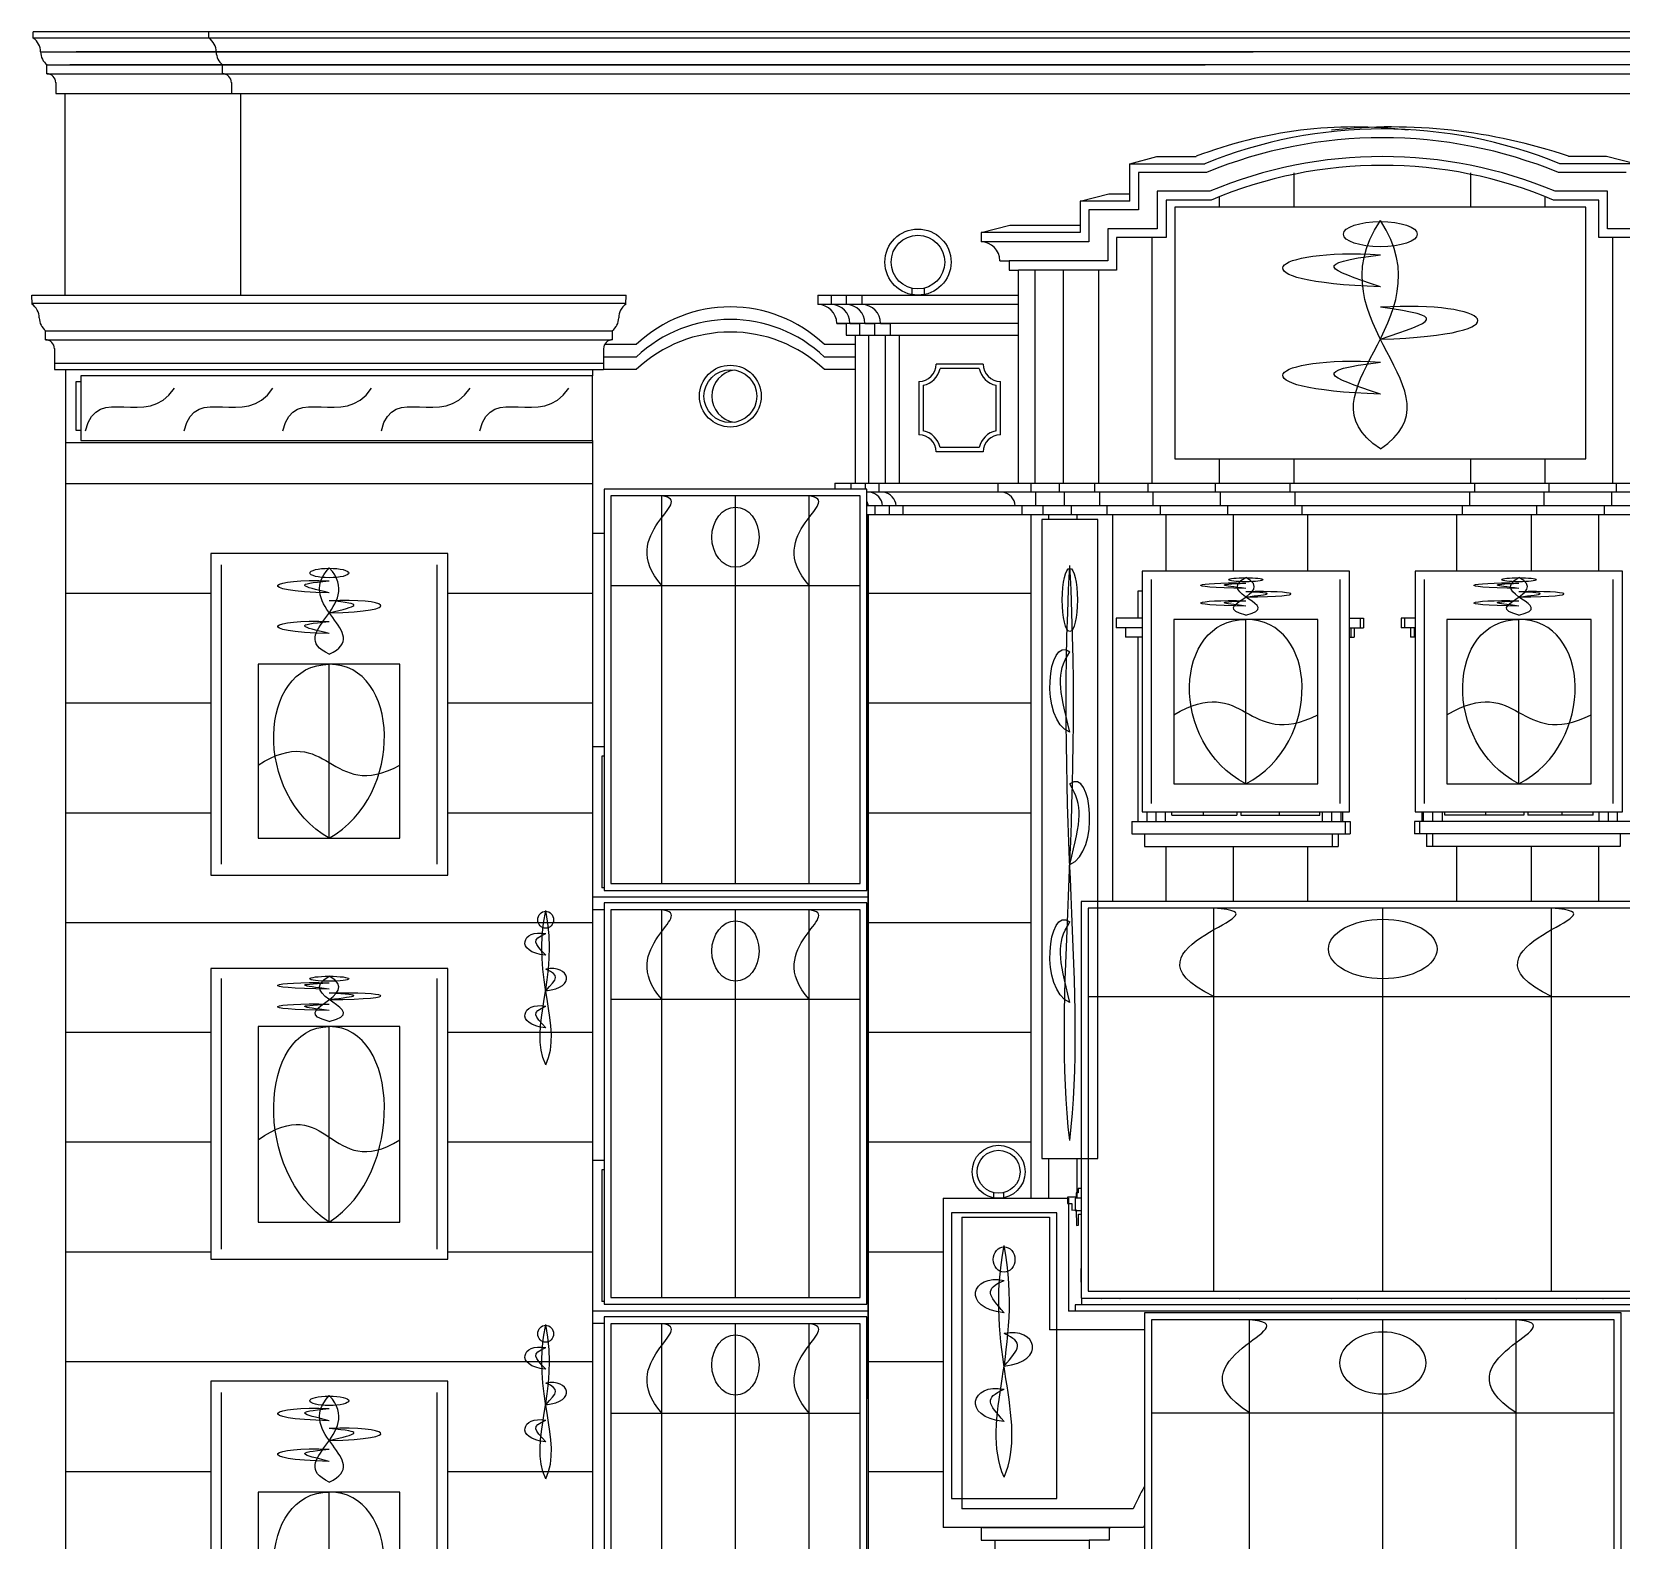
# Model space of a CAD drawing. Header units: inches. Extents: x 361 to 535, y 1043 to 1247.
# Drawn here: x 363.5 to 460.3, y 1155.7 to 1247.5 of the extents above; entities that cross this region are included whole.
import ezdxf

# ---------------------------------------------------------------- set-up
doc = ezdxf.new("R2010")
doc.units = ezdxf.units.IN
doc.header["$MEASUREMENT"] = 0
for name, color, linetype, lineweight in [('01_EXISTING_RETAINED', 7, 'Continuous', 25), ('02_NEW_FACADE', 7, 'Continuous', 25), ('03_NEW_WINDOWS', 7, 'Continuous', 25), ('04_GLAZED_ENCLOSURES', 7, 'Continuous', 25)]:
    doc.layers.add(name, color=color, linetype=linetype, lineweight=lineweight)

# ---------------------------------------------------------------- blocks, each defined once
blk = doc.blocks.new('B_ENCLOSURE_03')
at = {"layer": '04_GLAZED_ENCLOSURES'}
for points in [[(8, -12.215), (8, 12.215), (-8, 12.215), (-8, -12.215)], [(7.58, -11.795), (7.58, 11.795), (-7.58, 11.795), (-7.58, -11.795)]]:
    blk.add_lwpolyline(points, close=True, dxfattribs=at)
for points in [[(-4.48, -11.795), (-4.48, 11.795)], [(0, -11.795), (0, 11.795)], [(4.48, -11.795), (4.48, 11.795)], [(-7.58, 6.3518), (7.58, 6.3518)]]:
    blk.add_lwpolyline(points, dxfattribs=at)
blk.add_ellipse((0, 9.2834), major_axis=(0, 1.8323), ratio=0.785919, dxfattribs=at)
for points in [[(-4.48, 6.3518), (-7.36, 9.5277), (-2.24, 11.4821), (-4.48, 11.795)], [(4.48, 6.3518), (1.6, 9.5277), (6.72, 11.4821), (4.48, 11.795)]]:
    blk.add_open_spline(points, degree=3, dxfattribs=at)
blk = doc.blocks.new('B_ENCLOSURE_04')
at = {"layer": '04_GLAZED_ENCLOSURES'}
for points in [[(8, -12.215), (8, 12.215), (-8, 12.215), (-8, -12.215)], [(7.58, -11.795), (7.58, 11.795), (-7.58, 11.795), (-7.58, -11.795)]]:
    blk.add_lwpolyline(points, close=True, dxfattribs=at)
for points in [[(-4.48, -11.795), (-4.48, 11.795)], [(0, -11.795), (0, 11.795)], [(4.48, -11.795), (4.48, 11.795)], [(-7.58, 6.3518), (7.58, 6.3518)]]:
    blk.add_lwpolyline(points, dxfattribs=at)
blk.add_ellipse((0, 9.2834), major_axis=(0, 1.8323), ratio=0.785919, dxfattribs=at)
for points in [[(-4.48, 6.3518), (-7.36, 9.5277), (-2.24, 11.4821), (-4.48, 11.795)], [(4.48, 6.3518), (1.6, 9.5277), (6.72, 11.4821), (4.48, 11.795)]]:
    blk.add_open_spline(points, degree=3, dxfattribs=at)
blk = doc.blocks.new('B_ENCLOSURE_05')
at = {"layer": '04_GLAZED_ENCLOSURES'}
for points in [[(8, -12.215), (8, 12.215), (-8, 12.215), (-8, -12.215)], [(7.58, -11.795), (7.58, 11.795), (-7.58, 11.795), (-7.58, -11.795)]]:
    blk.add_lwpolyline(points, close=True, dxfattribs=at)
for points in [[(-4.48, -11.795), (-4.48, 11.795)], [(0, -11.795), (0, 11.795)], [(4.48, -11.795), (4.48, 11.795)], [(-7.58, 6.3518), (7.58, 6.3518)]]:
    blk.add_lwpolyline(points, dxfattribs=at)
blk.add_ellipse((0, 9.2834), major_axis=(0, 1.8323), ratio=0.785919, dxfattribs=at)
for points in [[(-4.48, 6.3518), (-7.36, 9.5277), (-2.24, 11.4821), (-4.48, 11.795)], [(4.48, 6.3518), (1.6, 9.5277), (6.72, 11.4821), (4.48, 11.795)]]:
    blk.add_open_spline(points, degree=3, dxfattribs=at)
blk = doc.blocks.new('B_ENCLOSURE_13')
at = {"layer": '04_GLAZED_ENCLOSURES'}
for points in [[(14.5, -12.675), (14.5, 12.675), (-14.5, 12.675), (-14.5, -12.675)], [(14.08, -12.255), (14.08, 12.255), (-14.08, 12.255), (-14.08, -12.255)]]:
    blk.add_lwpolyline(points, close=True, dxfattribs=at)
for points in [[(-8.12, -12.255), (-8.12, 12.255)], [(0, -12.255), (0, 12.255)], [(8.12, -12.255), (8.12, 12.255)], [(-14.08, 6.591), (14.08, 6.591)]]:
    blk.add_lwpolyline(points, dxfattribs=at)
blk.add_ellipse((0, 9.633), major_axis=(2.61, 0), ratio=0.7284483, dxfattribs=at)
for points in [[(-8.12, 6.591), (-13.34, 9.8865), (-4.06, 11.9145), (-8.12, 12.255)], [(8.12, 6.591), (2.9, 9.8865), (12.18, 11.9145), (8.12, 12.255)]]:
    blk.add_open_spline(points, degree=3, dxfattribs=at)
blk = doc.blocks.new('B_ENCLOSURE_14')
at = {"layer": '04_GLAZED_ENCLOSURES'}
for points in [[(18.35, -12.075), (18.35, 12.075), (-18.35, 12.075), (-18.35, -12.075)], [(17.93, -11.655), (17.93, 11.655), (-17.93, 11.655), (-17.93, -11.655)]]:
    blk.add_lwpolyline(points, close=True, dxfattribs=at)
for points in [[(-10.276, -11.655), (-10.276, 11.655)], [(0, -11.655), (0, 11.655)], [(10.276, -11.655), (10.276, 11.655)], [(-17.93, 6.279), (17.93, 6.279)]]:
    blk.add_lwpolyline(points, dxfattribs=at)
blk.add_ellipse((0, 9.177), major_axis=(3.303, 0), ratio=0.5483651, dxfattribs=at)
for points in [[(-10.276, 6.279), (-16.882, 9.4185), (-5.138, 11.3505), (-10.276, 11.655)], [(10.276, 6.279), (3.67, 9.4185), (15.414, 11.3505), (10.276, 11.655)]]:
    blk.add_open_spline(points, degree=3, dxfattribs=at)
blk = doc.blocks.new('B_WINDOW_03')
at = {"layer": '03_NEW_WINDOWS'}
for points in [[(7.214, -9.797), (7.214, 9.797), (-7.214, 9.797), (-7.214, -9.797)], [(4.303, -7.537), (4.303, 3.047), (-4.334, 3.047), (-4.334, -7.537)]]:
    blk.add_lwpolyline(points, close=True, dxfattribs=at)
for points in [[(-6.564, -9.111), (-6.564, 9.111)], [(6.564, -9.111), (6.564, 9.111)], [(0, -7.537), (0, 3.047)]]:
    blk.add_lwpolyline(points, dxfattribs=at)
blk.add_ellipse((0, 8.604), major_axis=(1.19, 0), ratio=0.243294, dxfattribs=at)
for points in [[(0, 3.655), (-2.777, 4.971), (2.222, 6.551), (0, 8.92)], [(0, 3.655), (2.777, 4.971), (-2.222, 6.551), (0, 8.92)], [(0, 7.393), (-4.761, 7.498), (-3.571, 8.288), (0, 8.13)], [(0, 7.393), (-1.746, 7.814), (-2.222, 7.919), (0, 8.13)], [(0, 6.182), (4.761, 6.287), (3.571, 7.077), (0, 6.919)], [(0, 6.182), (1.746, 6.603), (2.222, 6.708), (0, 6.919)], [(0, 4.918), (-4.761, 5.024), (-3.571, 5.813), (0, 5.655)], [(0, 4.918), (-1.746, 5.34), (-2.222, 5.445), (0, 5.655)], [(0, -7.537), (-4.679, -4.891), (-4.334, 3.047), (0, 3.047)], [(0, -7.537), (4.649, -4.891), (4.303, 3.047), (0, 3.047)], [(-4.334, -3.092), (0, -0.34), (0, -5.42), (4.303, -3.092)]]:
    blk.add_open_spline(points, degree=3, dxfattribs=at)
blk = doc.blocks.new('B_WINDOW_04')
at = {"layer": '03_NEW_WINDOWS'}
for points in [[(7.214, -8.85), (7.214, 8.85), (-7.214, 8.85), (-7.214, -8.85)], [(4.303, -6.59), (4.303, 5.31), (-4.334, 5.31), (-4.334, -6.59)]]:
    blk.add_lwpolyline(points, close=True, dxfattribs=at)
for points in [[(-6.564, -8.23), (-6.564, 8.23)], [(6.564, -8.23), (6.564, 8.23)], [(0, -6.59), (0, 5.31)]]:
    blk.add_lwpolyline(points, dxfattribs=at)
blk.add_ellipse((0, 8.224), major_axis=(1.19, 0), ratio=0.127593, dxfattribs=at)
for points in [[(0, 7.589), (-4.761, 7.644), (-3.571, 8.058), (0, 7.976)], [(0, 5.629), (-2.777, 6.319), (2.222, 7.147), (0, 8.39)], [(0, 5.629), (2.777, 6.319), (-2.222, 7.147), (0, 8.39)], [(0, 7.589), (-1.746, 7.81), (-2.222, 7.865), (0, 7.976)], [(0, 6.954), (4.761, 7.009), (3.571, 7.423), (0, 7.34)], [(0, 6.954), (1.746, 7.175), (2.222, 7.23), (0, 7.34)], [(0, 6.291), (-4.761, 6.346), (-3.571, 6.761), (0, 6.678)], [(0, 6.291), (-1.746, 6.512), (-2.222, 6.567), (0, 6.678)], [(0, -6.59), (-4.679, -3.615), (-4.334, 5.31), (0, 5.31)], [(0, -6.59), (4.649, -3.615), (4.303, 5.31), (0, 5.31)], [(-4.334, -1.592), (0, 1.502), (0, -4.21), (4.303, -1.592)]]:
    blk.add_open_spline(points, degree=3, dxfattribs=at)
blk = doc.blocks.new('B_WINDOW_05')
at = {"layer": '03_NEW_WINDOWS'}
for points in [[(7.214, -9.797), (7.214, 9.797), (-7.214, 9.797), (-7.214, -9.797)], [(4.303, -7.537), (4.303, 3.047), (-4.334, 3.047), (-4.334, -7.537)]]:
    blk.add_lwpolyline(points, close=True, dxfattribs=at)
for points in [[(-6.564, -9.111), (-6.564, 9.111)], [(6.564, -9.111), (6.564, 9.111)], [(0, -7.537), (0, 3.047)]]:
    blk.add_lwpolyline(points, dxfattribs=at)
blk.add_ellipse((0, 8.604), major_axis=(1.19, 0), ratio=0.243294, dxfattribs=at)
for points in [[(0, 3.655), (-2.777, 4.971), (2.222, 6.551), (0, 8.92)], [(0, 3.655), (2.777, 4.971), (-2.222, 6.551), (0, 8.92)], [(0, 7.393), (-4.761, 7.498), (-3.571, 8.288), (0, 8.13)], [(0, 7.393), (-1.746, 7.814), (-2.222, 7.919), (0, 8.13)], [(0, 6.182), (4.761, 6.287), (3.571, 7.077), (0, 6.919)], [(0, 6.182), (1.746, 6.603), (2.222, 6.708), (0, 6.919)], [(0, 4.918), (-4.761, 5.024), (-3.571, 5.813), (0, 5.655)], [(0, 4.918), (-1.746, 5.34), (-2.222, 5.445), (0, 5.655)], [(0, -7.537), (-4.679, -4.891), (-4.334, 3.047), (0, 3.047)], [(0, -7.537), (4.649, -4.891), (4.303, 3.047), (0, 3.047)], [(-4.334, -3.092), (0, -0.34), (0, -5.42), (4.303, -3.092)]]:
    blk.add_open_spline(points, degree=3, dxfattribs=at)
blk = doc.blocks.new('B_WINDOW_11')
at = {"layer": '03_NEW_WINDOWS'}
for points in [[(6.309, -7.325), (6.309, 7.325), (-6.309, 7.325), (-6.309, -7.325)], [(4.389, -5.625), (4.389, 4.395), (-4.389, 4.395), (-4.389, -5.625)]]:
    blk.add_lwpolyline(points, close=True, dxfattribs=at)
for points in [[(-5.741, -6.812), (-5.741, 6.812)], [(5.741, -6.812), (5.741, 6.812)], [(0, -5.625), (0, 4.395)]]:
    blk.add_lwpolyline(points, dxfattribs=at)
blk.add_ellipse((0, 6.807), major_axis=(1.041, 0), ratio=0.120747, dxfattribs=at)
for points in [[(0, 4.659), (-2.429, 5.23), (1.943, 5.916), (0, 6.944)], [(0, 4.659), (2.429, 5.23), (-1.943, 5.916), (0, 6.944)], [(0, 6.281), (-4.164, 6.327), (-3.123, 6.67), (0, 6.601)], [(0, 6.281), (-1.527, 6.464), (-1.943, 6.51), (0, 6.601)], [(0, 5.756), (4.164, 5.801), (3.123, 6.144), (0, 6.076)], [(0, 5.756), (1.527, 5.939), (1.943, 5.984), (0, 6.076)], [(0, 5.207), (-4.164, 5.253), (-3.123, 5.596), (0, 5.527)], [(0, 5.207), (-1.527, 5.39), (-1.943, 5.436), (0, 5.527)], [(0, -5.625), (-4.74, -3.12), (-4.389, 4.395), (0, 4.395)], [(0, -5.625), (4.74, -3.12), (4.389, 4.395), (0, 4.395)], [(-4.389, -1.417), (0, 1.189), (0, -3.621), (4.389, -1.417)]]:
    blk.add_open_spline(points, degree=3, dxfattribs=at)
blk = doc.blocks.new('B_WINDOW_12')
at = {"layer": '03_NEW_WINDOWS'}
for points in [[(6.309, -7.325), (6.309, 7.325), (-6.309, 7.325), (-6.309, -7.325)], [(4.389, -5.625), (4.389, 4.395), (-4.389, 4.395), (-4.389, -5.625)]]:
    blk.add_lwpolyline(points, close=True, dxfattribs=at)
for points in [[(-5.741, -6.812), (-5.741, 6.812)], [(5.741, -6.812), (5.741, 6.812)], [(0, -5.625), (0, 4.395)]]:
    blk.add_lwpolyline(points, dxfattribs=at)
blk.add_ellipse((0, 6.807), major_axis=(1.041, 0), ratio=0.120746, dxfattribs=at)
for points in [[(0, 4.659), (-2.429, 5.23), (1.943, 5.916), (0, 6.944)], [(0, 4.659), (2.429, 5.23), (-1.943, 5.916), (0, 6.944)], [(0, 6.281), (-4.164, 6.327), (-3.123, 6.67), (0, 6.601)], [(0, 6.281), (-1.527, 6.464), (-1.943, 6.51), (0, 6.601)], [(0, 5.756), (4.164, 5.801), (3.123, 6.144), (0, 6.076)], [(0, 5.756), (1.527, 5.939), (1.943, 5.984), (0, 6.076)], [(0, 5.207), (-4.164, 5.253), (-3.123, 5.596), (0, 5.527)], [(0, 5.207), (-1.527, 5.39), (-1.943, 5.436), (0, 5.527)], [(0, -5.625), (-4.74, -3.12), (-4.389, 4.395), (0, 4.395)], [(0, -5.625), (4.74, -3.12), (4.389, 4.395), (0, 4.395)], [(-4.389, -1.417), (0, 1.189), (0, -3.621), (4.389, -1.417)]]:
    blk.add_open_spline(points, degree=3, dxfattribs=at)

msp = doc.modelspace()

# ---------------------------------------------------------------- linework, layer by layer
at = {"layer": '01_EXISTING_RETAINED'}
for p, q in [((363.613, 1247.104), (363.613, 1247.485)), ((475.919, 1247.485), (363.613, 1247.485)), ((475.919, 1247.104), (363.613, 1247.104)), ((374.301, 1247.104), (374.301, 1247.485)), ((364.052, 1246.272), (437.865, 1246.272)), ((364.054, 1246.272), (429.082, 1246.272)), ((475.478, 1246.272), (366.222, 1246.272)), ((364.441, 1244.925), (364.441, 1245.467)), ((364.446, 1245.471), (434.941, 1245.471)), ((364.448, 1245.471), (427.102, 1245.471)), ((475.084, 1245.471), (365.827, 1245.471)), ((375.129, 1244.925), (375.129, 1245.467)), ((364.439, 1244.93), (475.091, 1244.93)), ((364.441, 1244.93), (425.422, 1244.93)), ((364.983, 1244.389), (364.983, 1243.72)), ((375.671, 1244.389), (375.671, 1243.72)), ((364.983, 1243.72), (474.549, 1243.72)), ((365.556, 1231.453), (365.556, 1243.72)), ((376.244, 1231.453), (376.244, 1243.72)), ((430.346, 1239.457), (431.987, 1239.904)), ((430.346, 1239.457), (434.923, 1239.457)), ((430.346, 1237.179), (430.346, 1239.457)), ((431.987, 1239.904), (434.396, 1239.904)), ((461.103, 1239.457), (456.527, 1239.457)), ((459.357, 1239.904), (457.054, 1239.904)), ((461.103, 1239.457), (459.357, 1239.904)), ((435.015, 1238.923), (430.881, 1238.923)), ((430.881, 1238.923), (430.881, 1236.644)), ((440.348, 1236.8), (440.348, 1238.89)), ((451.101, 1236.8), (451.101, 1238.89)), ((460.569, 1238.923), (456.435, 1238.923)), ((427.326, 1237.179), (429.072, 1237.626)), ((429.072, 1237.626), (430.346, 1237.626)), ((435.214, 1237.778), (432.026, 1237.778)), ((432.026, 1237.778), (432.026, 1235.499)), ((435.813, 1236.8), (435.813, 1237.468)), ((455.637, 1236.8), (455.637, 1237.468)), ((459.424, 1237.778), (456.235, 1237.778)), ((459.424, 1235.499), (459.424, 1237.778)), ((430.346, 1237.179), (427.326, 1237.179)), ((427.326, 1237.179), (427.326, 1235.27)), ((430.881, 1236.644), (427.86, 1236.644)), ((427.86, 1236.644), (427.86, 1234.698)), ((435.308, 1237.243), (432.56, 1237.243)), ((432.56, 1237.243), (432.56, 1234.965)), ((458.889, 1237.243), (456.141, 1237.243)), ((458.889, 1234.965), (458.889, 1237.243)), ((421.297, 1235.27), (423.043, 1235.718)), ((423.043, 1235.718), (427.326, 1235.718)), ((432.026, 1235.499), (429.005, 1235.499)), ((429.005, 1235.499), (429.005, 1233.553)), ((462.444, 1235.499), (459.424, 1235.499)), ((421.297, 1235.27), (421.297, 1234.698)), ((427.326, 1235.27), (421.297, 1235.27)), ((427.86, 1234.698), (421.297, 1234.698)), ((421.312, 1235.27), (421.312, 1234.698)), ((432.56, 1234.965), (429.54, 1234.965)), ((429.54, 1234.965), (429.54, 1232.98)), ((431.709, 1220.002), (431.709, 1234.965)), ((461.91, 1234.965), (458.889, 1234.965)), ((459.74, 1220.002), (459.74, 1234.965)), ((422.442, 1233.553), (423.015, 1233.553)), ((423.015, 1233.553), (423.015, 1232.98)), ((429.005, 1233.553), (423.015, 1233.553)), ((423.015, 1232.98), (423.587, 1232.98)), ((423.583, 1220.002), (423.583, 1232.98)), ((423.586, 1220.002), (423.586, 1232.98)), ((429.54, 1232.98), (423.586, 1232.98)), ((424.582, 1220.002), (424.582, 1232.98)), ((426.309, 1220.002), (426.309, 1232.98)), ((428.469, 1220.002), (428.469, 1232.98)), ((417.074, 1231.88), (417.074, 1231.453)), ((417.838, 1231.88), (417.838, 1231.453)), ((363.536, 1230.91), (363.521, 1231.453)), ((363.521, 1231.453), (393.823, 1231.453)), ((363.534, 1230.961), (399.683, 1230.961)), ((393.44, 1231.453), (399.697, 1231.453)), ((399.682, 1230.91), (399.697, 1231.453)), ((411.369, 1231.453), (411.369, 1230.881)), ((411.369, 1231.453), (423.583, 1231.453)), ((423.586, 1230.881), (411.369, 1230.881)), ((412.174, 1231.453), (412.174, 1230.881)), ((413.088, 1231.453), (413.088, 1230.881)), ((414.041, 1231.453), (414.041, 1230.881)), ((423.586, 1229.736), (412.515, 1229.736)), ((412.515, 1229.736), (413.087, 1229.736)), ((413.087, 1229.736), (413.087, 1229.01)), ((413.319, 1229.736), (413.892, 1229.736)), ((413.892, 1229.736), (413.892, 1229.01)), ((414.233, 1229.736), (414.806, 1229.736)), ((414.806, 1229.736), (414.806, 1229.01)), ((415.187, 1229.736), (415.759, 1229.736)), ((415.759, 1229.736), (415.759, 1229.01)), ((364.357, 1228.734), (364.357, 1229.276)), ((364.357, 1228.734), (398.791, 1228.734)), ((364.364, 1229.281), (398.853, 1229.281)), ((398.86, 1228.734), (398.86, 1229.276)), ((413.087, 1229.01), (423.583, 1229.01)), ((413.66, 1220.002), (413.66, 1229.01)), ((414.464, 1220.002), (414.464, 1229.01)), ((415.488, 1220.002), (415.488, 1229.01)), ((416.332, 1220.002), (416.332, 1229.01)), ((364.899, 1228.199), (364.899, 1226.919)), ((398.318, 1228.199), (398.318, 1226.919)), ((400.313, 1227.682), (398.318, 1227.682)), ((400.313, 1228.446), (398.382, 1228.446)), ((413.66, 1228.446), (411.762, 1228.446)), ((413.66, 1227.682), (411.762, 1227.682)), ((364.899, 1227.314), (398.318, 1227.314)), ((364.899, 1226.919), (398.318, 1226.919)), ((365.576, 1226.919), (365.576, 1091.746)), ((397.64, 1226.919), (397.64, 1226.55)), ((400.313, 1226.919), (398.318, 1226.919)), ((413.66, 1226.919), (411.762, 1226.919)), ((421.429, 1227.254), (418.562, 1227.254)), ((421.189, 1226.987), (418.802, 1226.987)), ((366.5, 1226.175), (366.209, 1226.175)), ((366.209, 1226.175), (366.21, 1223.243)), ((417.514, 1226.207), (417.514, 1222.958)), ((417.781, 1225.967), (417.781, 1223.198)), ((422.209, 1223.198), (422.209, 1225.967)), ((422.477, 1222.958), (422.477, 1226.207)), ((366.21, 1223.243), (366.5, 1223.243)), ((397.64, 1222.461), (365.576, 1222.461)), ((397.64, 1222.6), (397.64, 1091.746)), ((421.429, 1221.91), (418.562, 1221.91)), ((421.189, 1222.178), (418.802, 1222.178)), ((435.813, 1220.002), (435.813, 1221.5)), ((440.348, 1220.002), (440.348, 1221.5)), ((451.101, 1220.002), (451.101, 1221.5)), ((455.637, 1220.002), (455.637, 1221.5)), ((365.576, 1219.99), (397.641, 1219.99)), ((412.398, 1220.002), (479.05, 1220.002)), ((412.398, 1220.002), (412.398, 1219.673)), ((413.367, 1220.002), (413.367, 1219.673)), ((414.243, 1220.002), (414.243, 1219.673)), ((420.543, 1219.99), (414.441, 1219.99)), ((415.07, 1220.002), (415.07, 1219.468)), ((422.321, 1220.002), (422.321, 1219.468)), ((424.34, 1219.468), (424.34, 1220.002)), ((426.067, 1219.468), (426.067, 1220.002)), ((428.227, 1219.468), (428.227, 1220.002)), ((431.467, 1219.468), (431.467, 1220.002)), ((435.571, 1219.468), (435.571, 1220.002)), ((440.106, 1219.468), (440.106, 1220.002)), ((451.341, 1219.468), (451.341, 1220.002)), ((455.877, 1219.468), (455.877, 1220.002)), ((459.981, 1219.468), (459.981, 1220.002)), ((477.63, 1219.468), (414.37, 1219.468)), ((424.639, 1218.628), (424.639, 1219.468)), ((426.367, 1218.628), (426.367, 1219.468)), ((428.526, 1218.628), (428.526, 1219.468)), ((431.766, 1218.628), (431.766, 1219.468)), ((435.87, 1218.628), (435.87, 1219.468)), ((440.406, 1218.628), (440.406, 1219.468)), ((451.042, 1218.628), (451.042, 1219.468)), ((455.578, 1218.628), (455.578, 1219.468)), ((459.681, 1218.628), (459.681, 1219.468)), ((477.63, 1218.628), (414.37, 1218.628)), ((414.37, 1218.093), (477.584, 1218.093)), ((414.436, 1218.093), (414.436, 1212.749)), ((414.436, 1164.272), (414.436, 1218.093)), ((414.832, 1218.628), (414.832, 1218.093)), ((415.709, 1218.628), (415.709, 1218.093)), ((416.535, 1218.628), (416.535, 1218.093)), ((423.786, 1218.628), (423.786, 1218.093)), ((424.357, 1176.491), (424.357, 1218.093)), ((425.082, 1218.093), (425.082, 1218.628)), ((425.427, 1217.8), (425.427, 1218.093)), ((426.81, 1218.093), (426.81, 1218.628)), ((427.154, 1217.8), (427.154, 1218.093)), ((428.97, 1218.093), (428.97, 1218.628)), ((429.314, 1194.57), (429.314, 1218.093)), ((432.21, 1218.093), (432.21, 1218.628)), ((432.554, 1214.665), (432.554, 1218.093)), ((436.313, 1218.093), (436.313, 1218.628)), ((436.658, 1214.665), (436.658, 1218.093)), ((440.849, 1218.093), (440.849, 1218.628)), ((441.194, 1214.665), (441.194, 1218.093)), ((450.254, 1214.665), (450.254, 1218.093)), ((450.599, 1218.093), (450.599, 1218.628)), ((454.79, 1214.665), (454.79, 1218.093)), ((455.134, 1218.093), (455.134, 1218.628)), ((458.893, 1214.665), (458.893, 1218.093)), ((459.238, 1218.093), (459.238, 1218.628)), ((398.33, 1216.948), (397.64, 1216.948)), ((414.436, 1216.948), (414.37, 1216.948)), ((365.576, 1213.31), (374.397, 1213.31)), ((388.854, 1213.31), (397.64, 1213.31)), ((414.436, 1213.31), (424.357, 1213.31)), ((430.867, 1211.786), (430.867, 1213.464)), ((430.867, 1213.464), (431.088, 1213.464)), ((414.436, 1212.749), (414.436, 1091.746)), ((430.819, 1211.786), (429.513, 1211.786)), ((429.513, 1211.786), (429.513, 1211.213)), ((431.088, 1211.213), (429.513, 1211.213)), ((430.086, 1211.213), (430.086, 1210.64)), ((431.088, 1211.786), (430.819, 1211.786)), ((443.736, 1211.786), (444.578, 1211.786)), ((443.736, 1211.213), (444.578, 1211.213)), ((443.796, 1211.213), (443.796, 1210.64)), ((444.006, 1211.213), (444.006, 1210.64)), ((444.369, 1211.786), (444.369, 1211.213)), ((444.578, 1211.786), (444.578, 1211.213)), ((447.711, 1211.786), (446.869, 1211.786)), ((446.869, 1211.786), (446.869, 1211.213)), ((447.711, 1211.213), (446.869, 1211.213)), ((447.078, 1211.786), (447.078, 1211.213)), ((447.442, 1211.213), (447.442, 1210.64)), ((447.651, 1211.213), (447.651, 1210.64)), ((431.088, 1210.64), (430.086, 1210.64)), ((430.867, 1199.425), (430.867, 1210.64)), ((443.736, 1210.64), (444.006, 1210.64)), ((447.711, 1210.64), (447.442, 1210.64)), ((365.576, 1206.63), (374.397, 1206.63)), ((388.854, 1206.63), (397.64, 1206.63)), ((414.436, 1206.63), (424.357, 1206.63)), ((398.33, 1203.97), (397.64, 1203.97)), ((414.37, 1203.97), (414.436, 1203.97)), ((398.213, 1203.397), (398.213, 1195.381)), ((398.33, 1203.397), (398.213, 1203.397)), ((365.576, 1199.95), (374.397, 1199.95)), ((388.854, 1199.95), (397.64, 1199.95)), ((414.436, 1199.95), (424.357, 1199.95)), ((431.412, 1199.425), (431.412, 1199.985)), ((431.957, 1199.425), (431.957, 1199.985)), ((432.522, 1199.425), (432.522, 1199.985)), ((432.903, 1199.807), (432.903, 1199.985)), ((432.903, 1199.807), (436.864, 1199.807)), ((434.809, 1199.985), (434.809, 1199.807)), ((436.864, 1199.985), (436.864, 1199.807)), ((437.116, 1199.985), (437.116, 1199.807)), ((437.116, 1199.807), (441.921, 1199.807)), ((439.446, 1199.985), (439.446, 1199.807)), ((441.921, 1199.807), (441.921, 1199.985)), ((442.074, 1199.425), (442.074, 1199.985)), ((442.645, 1199.425), (442.645, 1199.985)), ((443.217, 1199.425), (443.217, 1199.985)), ((443.307, 1199.425), (443.307, 1199.985)), ((448.141, 1199.425), (448.141, 1199.985)), ((448.231, 1199.425), (448.231, 1199.985)), ((448.802, 1199.425), (448.802, 1199.985)), ((449.373, 1199.425), (449.373, 1199.985)), ((449.526, 1199.807), (449.526, 1199.985)), ((454.332, 1199.807), (449.526, 1199.807)), ((452.001, 1199.985), (452.001, 1199.807)), ((454.332, 1199.985), (454.332, 1199.807)), ((454.583, 1199.985), (454.583, 1199.807)), ((458.544, 1199.807), (454.583, 1199.807)), ((456.639, 1199.985), (456.639, 1199.807)), ((458.544, 1199.807), (458.544, 1199.985)), ((458.926, 1199.425), (458.926, 1199.985)), ((459.491, 1199.425), (459.491, 1199.985)), ((460.035, 1199.425), (460.035, 1199.985)), ((430.482, 1199.425), (443.771, 1199.425)), ((430.482, 1199.425), (430.482, 1198.662)), ((430.482, 1198.662), (443.771, 1198.662)), ((431.246, 1198.662), (431.246, 1197.898)), ((442.664, 1198.662), (442.664, 1197.898)), ((443.03, 1198.662), (443.03, 1197.898)), ((443.454, 1199.425), (443.454, 1198.662)), ((443.771, 1199.425), (443.771, 1198.662)), ((460.965, 1199.425), (447.676, 1199.425)), ((447.676, 1199.425), (447.676, 1198.662)), ((460.965, 1198.662), (447.676, 1198.662)), ((447.993, 1199.425), (447.993, 1198.662)), ((448.417, 1198.662), (448.417, 1197.898)), ((448.783, 1198.662), (448.783, 1197.898)), ((460.202, 1198.662), (460.202, 1197.898)), ((431.246, 1197.898), (443.03, 1197.898)), ((432.554, 1194.57), (432.554, 1197.898)), ((436.658, 1194.57), (436.658, 1197.898)), ((441.194, 1194.57), (441.194, 1197.898)), ((460.202, 1197.898), (448.417, 1197.898)), ((450.254, 1194.57), (450.254, 1197.898)), ((454.79, 1194.57), (454.79, 1197.898)), ((458.893, 1194.57), (458.893, 1197.898)), ((374.945, 1196.125), (374.945, 1196.118)), ((388.272, 1196.119), (374.945, 1196.118)), ((388.272, 1196.125), (388.272, 1196.118)), ((414.436, 1194.809), (397.64, 1194.809)), ((398.33, 1195.381), (398.213, 1195.381)), ((398.33, 1194.045), (397.64, 1194.045)), ((414.436, 1194.045), (414.37, 1194.045)), ((365.576, 1193.27), (397.64, 1193.27)), ((414.436, 1193.27), (424.357, 1193.27)), ((365.576, 1186.59), (374.397, 1186.59)), ((388.854, 1186.59), (397.64, 1186.59)), ((414.436, 1186.59), (424.357, 1186.59)), ((365.576, 1179.91), (374.397, 1179.91)), ((388.854, 1179.91), (397.64, 1179.91)), ((414.436, 1179.91), (424.357, 1179.91)), ((398.33, 1178.777), (397.64, 1178.777)), ((414.37, 1178.777), (414.436, 1178.777)), ((425.427, 1176.491), (425.427, 1178.9)), ((427.154, 1176.486), (427.154, 1178.9)), ((398.213, 1178.204), (398.213, 1170.188)), ((398.33, 1178.204), (398.213, 1178.204)), ((418.983, 1176.483), (418.983, 1156.439)), ((418.983, 1176.483), (426.613, 1176.483)), ((422.061, 1176.825), (422.061, 1176.483)), ((422.671, 1176.825), (422.671, 1176.483)), ((427.08, 1176.551), (426.559, 1176.544)), ((426.559, 1176.544), (426.564, 1176.153)), ((426.613, 1176.483), (426.613, 1169.608)), ((427.029, 1176.483), (427.029, 1175.72)), ((427.38, 1176.479), (427.029, 1176.479)), ((427.029, 1176.479), (427.029, 1175.715)), ((427.207, 1176.813), (427.077, 1176.811)), ((427.077, 1176.811), (427.08, 1176.551)), ((427.38, 1177.075), (427.203, 1177.073)), ((427.203, 1177.073), (427.207, 1176.813)), ((426.564, 1176.153), (426.825, 1176.157)), ((426.825, 1176.157), (426.83, 1175.766)), ((426.83, 1175.766), (427.09, 1175.77)), ((427.38, 1175.715), (427.029, 1175.715)), ((427.09, 1175.77), (427.102, 1174.832)), ((427.224, 1175.511), (427.38, 1175.513)), ((427.233, 1174.834), (427.224, 1175.511)), ((420.128, 1175.334), (425.468, 1175.334)), ((420.128, 1175.334), (420.128, 1157.584)), ((425.468, 1175.334), (425.468, 1168.463)), ((427.102, 1174.832), (427.233, 1174.834)), ((365.576, 1173.23), (374.397, 1173.23)), ((388.854, 1173.23), (397.64, 1173.23)), ((414.436, 1173.23), (418.983, 1173.23)), ((414.436, 1169.616), (397.64, 1169.616)), ((398.33, 1170.188), (398.213, 1170.188)), ((464.767, 1169.608), (426.613, 1169.608)), ((464.501, 1169.99), (427.029, 1169.99)), ((427.029, 1169.99), (427.029, 1169.608)), ((464.119, 1170.371), (427.411, 1170.371)), ((427.411, 1170.371), (427.411, 1169.99)), ((445.765, 1170.38), (445.765, 1170.371)), ((398.33, 1168.852), (397.64, 1168.852)), ((414.436, 1168.852), (414.37, 1168.852)), ((431.23, 1168.463), (425.468, 1168.463)), ((365.576, 1166.538), (397.64, 1166.538)), ((414.436, 1166.538), (418.983, 1166.538)), ((365.576, 1159.858), (374.397, 1159.858)), ((388.854, 1159.858), (397.64, 1159.858)), ((414.436, 1159.858), (418.983, 1159.858)), ((430.563, 1157.584), (420.128, 1157.584)), ((431.19, 1156.439), (418.983, 1156.439)), ((421.295, 1156.439), (421.295, 1155.676)), ((421.391, 1156.439), (429.194, 1156.439)), ((429.099, 1156.439), (429.099, 1155.676)), ((421.295, 1155.676), (422.143, 1155.676)), ((422.143, 1155.676), (422.143, 1154.966)), ((422.143, 1155.676), (427.869, 1155.676)), ((427.869, 1155.676), (427.869, 1154.966)), ((429.099, 1155.676), (427.869, 1155.676))]:
    msp.add_line(p, q, dxfattribs=at)
for centre, radius in [((417.456, 1233.467), 2.013), ((417.456, 1233.467), 1.632), ((406.038, 1225.307), 1.882), ((406.038, 1225.307), 1.607), ((422.366, 1178.094), 1.611), ((422.366, 1178.094), 1.305)]:
    msp.add_circle(centre, radius, dxfattribs=at)
for centre, radius, start, end in [((363.049, 1246.272), 1.005, 359.40577, 55.85409), ((373.737, 1246.272), 1.005, 359.40577, 55.85409), ((365.137, 1246.309), 1.085, 182.49336, 230.56022), ((375.825, 1246.309), 1.085, 182.49336, 230.56022), ((364.437, 1244.385), 0.544, 0, 90), ((375.125, 1244.385), 0.544, 0, 90), ((444.045, 1214.758), 26.934, 83.07566, 110.99193), ((445.725, 1212.887), 28.682, 67.87676, 112.12324), ((446.257, 1208.2), 33.493, 71.19358, 96.21582), ((445.725, 1212.82), 28.214, 67.69171, 112.30829), ((445.725, 1212.676), 27.213, 67.27972, 112.72028), ((445.725, 1212.608), 26.747, 67.07984, 112.92016), ((421.297, 1233.553), 1.145, 0, 90), ((362.965, 1230.082), 1.005, 359.40577, 55.85409), ((400.252, 1230.082), 1.005, 124.14591, 180.59423), ((406.038, 1222.437), 8.299, 46.38928, 133.61072), ((411.369, 1229.736), 1.145, 0, 90), ((412.174, 1229.736), 1.145, 0, 90), ((413.088, 1229.736), 1.145, 0, 90), ((414.041, 1229.736), 1.145, 0, 90), ((365.054, 1230.119), 1.085, 182.49336, 230.56022), ((398.164, 1230.119), 1.085, 309.43978, 357.50664), ((406.038, 1221.673), 8.299, 46.38928, 133.61072), ((364.353, 1228.195), 0.544, 0, 90), ((398.865, 1228.195), 0.544, 90, 180), ((406.038, 1220.91), 8.299, 46.38928, 133.61072), ((406.512, 1225.307), 1.607, 98.49413, 261.50587), ((417.514, 1227.254), 1.048, 270, 0), ((417.514, 1227.254), 1.315, 281.72487, 348.27513), ((422.477, 1227.254), 1.315, 191.72487, 258.27513), ((422.477, 1227.254), 1.048, 180, 270), ((417.514, 1221.91), 1.048, 360, 90), ((417.514, 1221.91), 1.315, 11.72487, 78.27513), ((422.477, 1221.91), 1.315, 101.72487, 168.27513), ((422.477, 1221.91), 1.048, 90, 180), ((414.384, 1218.563), 0.919, 4.0682, 80.06561), ((415.21, 1218.563), 0.919, 4.0682, 80.06561), ((422.461, 1218.563), 0.919, 4.0682, 80.06561), ((413.507, 1218.563), 0.919, 4.0682, 20.12608), ((445.737, 1150.769), 16.635, 150.70365, 155.81464), ((445.737, 1150.574), 15.685, 157.65614, 158.04131)]:
    msp.add_arc(centre, radius, start, end, dxfattribs=at)
for centre, major_axis, start_param, end_param in [((427.819, 1171.799), (0, 1.479), 1.286502, 1.855091), ((427.819, 1171.799), (0, 1.479), 1.286502, 1.855091), ((427.819, 1171.799), (0, 1.479), 2.855448, 2.877089), ((427.819, 1171.799), (0, 1.479), 2.855448, 2.877089), ((428.767, 1171.799), (0, 1.479), 2.855448, 2.877089), ((428.767, 1171.799), (0, 1.479), 2.855448, 2.877089), ((429.875, 1171.799), (0, 1.479), 2.855448, 2.877089), ((429.875, 1171.799), (0, 1.479), 2.855448, 2.877089), ((431.249, 1171.799), (0, 1.479), 2.855448, 2.877089), ((431.249, 1171.799), (0, 1.479), 2.855448, 2.877089), ((432.502, 1171.799), (0, 1.479), 2.855448, 2.877089), ((432.502, 1171.799), (0, 1.479), 2.855448, 2.877089), ((434.089, 1171.799), (0, 1.479), 2.855448, 2.877089), ((434.089, 1171.799), (0, 1.479), 2.855448, 2.877089), ((435.872, 1171.799), (0, 1.479), 2.855448, 2.877089), ((435.872, 1171.799), (0, 1.479), 2.855448, 2.877089), ((437.157, 1171.799), (0, 1.479), 2.855448, 2.877089), ((437.157, 1171.799), (0, 1.479), 2.855448, 2.877089), ((439.019, 1171.799), (0, 1.479), 2.855448, 2.877089), ((439.019, 1171.799), (0, 1.479), 2.855448, 2.877089), ((440.88, 1171.799), (0, 1.479), 2.855448, 2.877089), ((440.88, 1171.799), (0, 1.479), 2.855448, 2.877089), ((442.742, 1171.799), (0, 1.479), 2.855448, 2.877089), ((442.742, 1171.799), (0, 1.479), 2.855448, 2.877089), ((444.342, 1171.799), (0, 1.479), 2.855448, 2.877089), ((444.342, 1171.799), (0, 1.479), 2.855448, 2.877089), ((447.188, 1171.799), (0, -1.479), 0.264504, 0.286145), ((447.188, 1171.799), (0, -1.479), 0.264504, 0.286145), ((448.787, 1171.799), (0, -1.479), 0.264504, 0.286145), ((448.787, 1171.799), (0, -1.479), 0.264504, 0.286145), ((450.649, 1171.799), (0, -1.479), 0.264504, 0.286145), ((450.649, 1171.799), (0, -1.479), 0.264504, 0.286145), ((452.511, 1171.799), (0, -1.479), 0.264504, 0.286145), ((452.511, 1171.799), (0, -1.479), 0.264504, 0.286145), ((454.373, 1171.799), (0, -1.479), 0.264504, 0.286145), ((454.373, 1171.799), (0, -1.479), 0.264504, 0.286145), ((455.834, 1171.799), (0, -1.479), 0.264504, 0.286145), ((455.834, 1171.799), (0, -1.479), 0.264504, 0.286145), ((457.4, 1171.799), (0, -1.479), 0.264504, 0.286145), ((457.4, 1171.799), (0, -1.479), 0.264504, 0.286145), ((459.027, 1171.799), (0, -1.479), 0.264504, 0.286145), ((459.027, 1171.799), (0, -1.479), 0.264504, 0.286145)]:
    msp.add_ellipse(centre, major_axis=major_axis, ratio=0.309017, start_param=start_param, end_param=end_param, dxfattribs=at)
at = {"layer": '02_NEW_FACADE'}
for points in [[(458.1, 1221.5), (458.1, 1236.8), (433.1, 1236.8), (433.1, 1221.5)], [(397.65, 1222.6), (397.65, 1226.55), (366.5, 1226.55), (366.5, 1222.6)], [(428.4, 1178.9), (428.4, 1217.8), (425, 1217.8), (425, 1178.9)], [(425.9, 1158.2), (425.9, 1175.6), (419.5, 1175.6), (419.5, 1158.2)]]:
    msp.add_lwpolyline(points, close=True, dxfattribs=at)
for centre, major_axis, ratio in [((445.6, 1235.166), (2.25, 0), 0.339778), ((426.7, 1212.9), (0, 1.925), 0.238442), ((394.8, 1193.436), (0, 0.517), 0.928433), ((422.7, 1172.754), (0, 0.775), 0.851064), ((394.8, 1168.236), (0, 0.517), 0.928433)]:
    msp.add_ellipse(centre, major_axis=major_axis, ratio=ratio, dxfattribs=at)
for points in [[(445.6, 1222.1), (440.35, 1225.575), (449.8, 1229.745), (445.6, 1236)], [(445.6, 1222.1), (450.85, 1225.575), (441.4, 1229.745), (445.6, 1236)], [(445.6, 1231.969), (436.6, 1232.247), (438.85, 1234.332), (445.6, 1233.915)], [(445.6, 1231.969), (442.3, 1233.081), (441.4, 1233.359), (445.6, 1233.915)], [(445.6, 1228.772), (454.6, 1229.05), (452.35, 1231.135), (445.6, 1230.718)], [(445.6, 1228.772), (448.9, 1229.884), (449.8, 1230.162), (445.6, 1230.718)], [(445.6, 1225.436), (436.6, 1225.714), (438.85, 1227.799), (445.6, 1227.382)], [(445.6, 1225.436), (442.3, 1226.548), (441.4, 1226.826), (445.6, 1227.382)], [(366.8, 1223.2), (367.5, 1226.2), (370.5, 1223.2), (372.2, 1225.8)], [(372.8, 1223.2), (373.5, 1226.2), (376.5, 1223.2), (378.2, 1225.8)], [(378.8, 1223.2), (379.5, 1226.2), (382.5, 1223.2), (384.2, 1225.8)], [(384.8, 1223.2), (385.5, 1226.2), (388.5, 1223.2), (390.2, 1225.8)], [(390.8, 1223.2), (391.5, 1226.2), (394.5, 1223.2), (396.2, 1225.8)], [(426.7, 1180), (425.629, 1188.75), (427.557, 1199.25), (426.7, 1215)], [(426.7, 1180), (427.771, 1188.75), (425.843, 1199.25), (426.7, 1215)], [(426.7, 1204.85), (424.864, 1205.55), (425.323, 1210.8), (426.7, 1209.75)], [(426.7, 1204.85), (426.027, 1207.65), (425.843, 1208.35), (426.7, 1209.75)], [(426.7, 1196.8), (428.536, 1197.5), (428.077, 1202.75), (426.7, 1201.7)], [(426.7, 1196.8), (427.373, 1199.6), (427.557, 1200.3), (426.7, 1201.7)], [(394.8, 1184.6), (393.68, 1186.95), (395.696, 1189.77), (394.8, 1194)], [(394.8, 1184.6), (395.92, 1186.95), (393.904, 1189.77), (394.8, 1194)], [(426.7, 1188.4), (424.864, 1189.1), (425.323, 1194.35), (426.7, 1193.3)], [(394.8, 1191.274), (392.88, 1191.462), (393.36, 1192.872), (394.8, 1192.59)], [(426.7, 1188.4), (426.027, 1191.2), (425.843, 1191.9), (426.7, 1193.3)], [(394.8, 1191.274), (394.096, 1192.026), (393.904, 1192.214), (394.8, 1192.59)], [(394.8, 1189.112), (396.72, 1189.3), (396.24, 1190.71), (394.8, 1190.428)], [(394.8, 1189.112), (395.504, 1189.864), (395.696, 1190.052), (394.8, 1190.428)], [(394.8, 1186.856), (392.88, 1187.044), (393.36, 1188.454), (394.8, 1188.172)], [(394.8, 1186.856), (394.096, 1187.608), (393.904, 1187.796), (394.8, 1188.172)], [(422.7, 1159.5), (421.16, 1163.025), (423.932, 1167.255), (422.7, 1173.6)], [(422.7, 1159.5), (424.24, 1163.025), (421.468, 1167.255), (422.7, 1173.6)], [(422.7, 1169.511), (420.06, 1169.793), (420.72, 1171.908), (422.7, 1171.485)], [(422.7, 1169.511), (421.732, 1170.639), (421.468, 1170.921), (422.7, 1171.485)], [(394.8, 1159.4), (393.68, 1161.75), (395.696, 1164.57), (394.8, 1168.8)], [(394.8, 1159.4), (395.92, 1161.75), (393.904, 1164.57), (394.8, 1168.8)], [(422.7, 1166.268), (425.34, 1166.55), (424.68, 1168.665), (422.7, 1168.242)], [(394.8, 1166.074), (392.88, 1166.262), (393.36, 1167.672), (394.8, 1167.39)], [(422.7, 1166.268), (423.668, 1167.396), (423.932, 1167.678), (422.7, 1168.242)], [(394.8, 1166.074), (394.096, 1166.826), (393.904, 1167.014), (394.8, 1167.39)], [(394.8, 1163.912), (396.72, 1164.1), (396.24, 1165.51), (394.8, 1165.228)], [(394.8, 1163.912), (395.504, 1164.664), (395.696, 1164.852), (394.8, 1165.228)], [(422.7, 1162.884), (420.06, 1163.166), (420.72, 1165.281), (422.7, 1164.858)], [(422.7, 1162.884), (421.732, 1164.012), (421.468, 1164.294), (422.7, 1164.858)], [(394.8, 1161.656), (392.88, 1161.844), (393.36, 1163.254), (394.8, 1162.972)], [(394.8, 1161.656), (394.096, 1162.408), (393.904, 1162.596), (394.8, 1162.972)]]:
    msp.add_open_spline(points, degree=3, dxfattribs=at)

# ---------------------------------------------------------------- block references
at = {"layer": '03_NEW_WINDOWS'}
for name, p in [('B_WINDOW_05', (381.626, 1205.937)), ('B_WINDOW_11', (437.412, 1207.325)), ('B_WINDOW_12', (454.035, 1207.325)), ('B_WINDOW_04', (381.626, 1181.62)), ('B_WINDOW_03', (381.626, 1155.55))]:
    msp.add_blockref(name, p, dxfattribs=at)
at = {"layer": '04_GLAZED_ENCLOSURES'}
for name, p in [('B_ENCLOSURE_05', (406.35, 1207.438)), ('B_ENCLOSURE_04', (406.35, 1182.245)), ('B_ENCLOSURE_14', (445.75, 1182.475)), ('B_ENCLOSURE_03', (406.35, 1157.052)), ('B_ENCLOSURE_13', (445.75, 1156.825))]:
    msp.add_blockref(name, p, dxfattribs=at)

doc.saveas('drawing.dxf')
